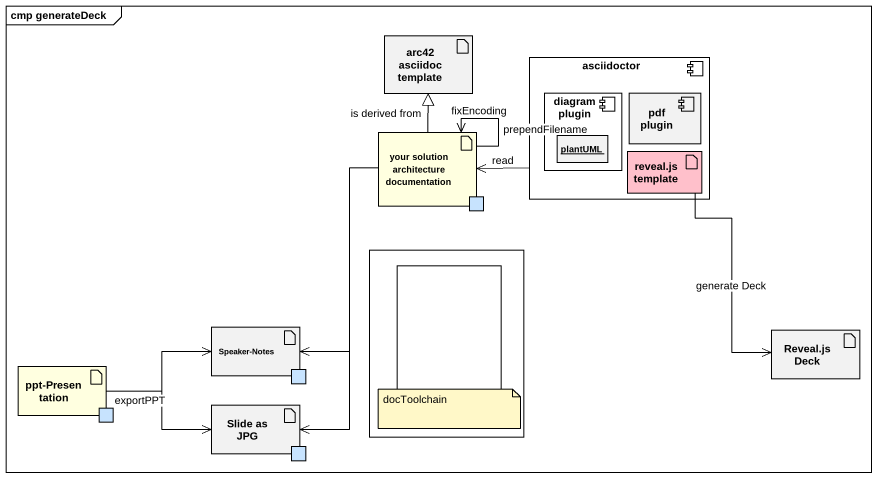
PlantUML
@startuml
mainframe cmp generateDeck
allowmixing
hide circle
hide empty members
artifact "arc42 asciidoc template" as arc42_asciidoc_template
component asciidoctor {
  component "diagram plugin" as diagram_plugin {
    object plantUML
  }
  component "pdf plugin" as pdf_plugin
  artifact "reveal.js template" as reveal_js_template #FFC0CB
}
artifact "your solution architecture documentation" as your_solution_architecture #FFFFE0 {
  port " " as port1 #C7E3FE
}
rectangle " " as rectangle1 #FFFFFF {
  rectangle " " as rectangle2
}
artifact "Speaker-Notes" as Speaker_Notes {
  port " " as port2 #C7E3FE
}
artifact "ppt-Presentation" as ppt_Presentation #FFFFE0 {
  port " " as port3 #C7E3FE
}
artifact "Reveal.js Deck" as Reveal_js_Deck
artifact "Slide as JPG" as Slide_as_JPG {
  port " " as port4 #C7E3FE
}
asciidoctor -left-> your_solution_architecture : read
your_solution_architecture -up-|> arc42_asciidoc_template : is derived from
your_solution_architecture --> your_solution_architecture : fixEncoding
your_solution_architecture --> your_solution_architecture : prependFilename
your_solution_architecture --> Speaker_Notes
your_solution_architecture --> Slide_as_JPG
reveal_js_template --> Reveal_js_Deck : generate Deck
ppt_Presentation -right-> Speaker_Notes
ppt_Presentation -right-> Slide_as_JPG : exportPPT
note as N1
  docToolchain
end note
@enduml
